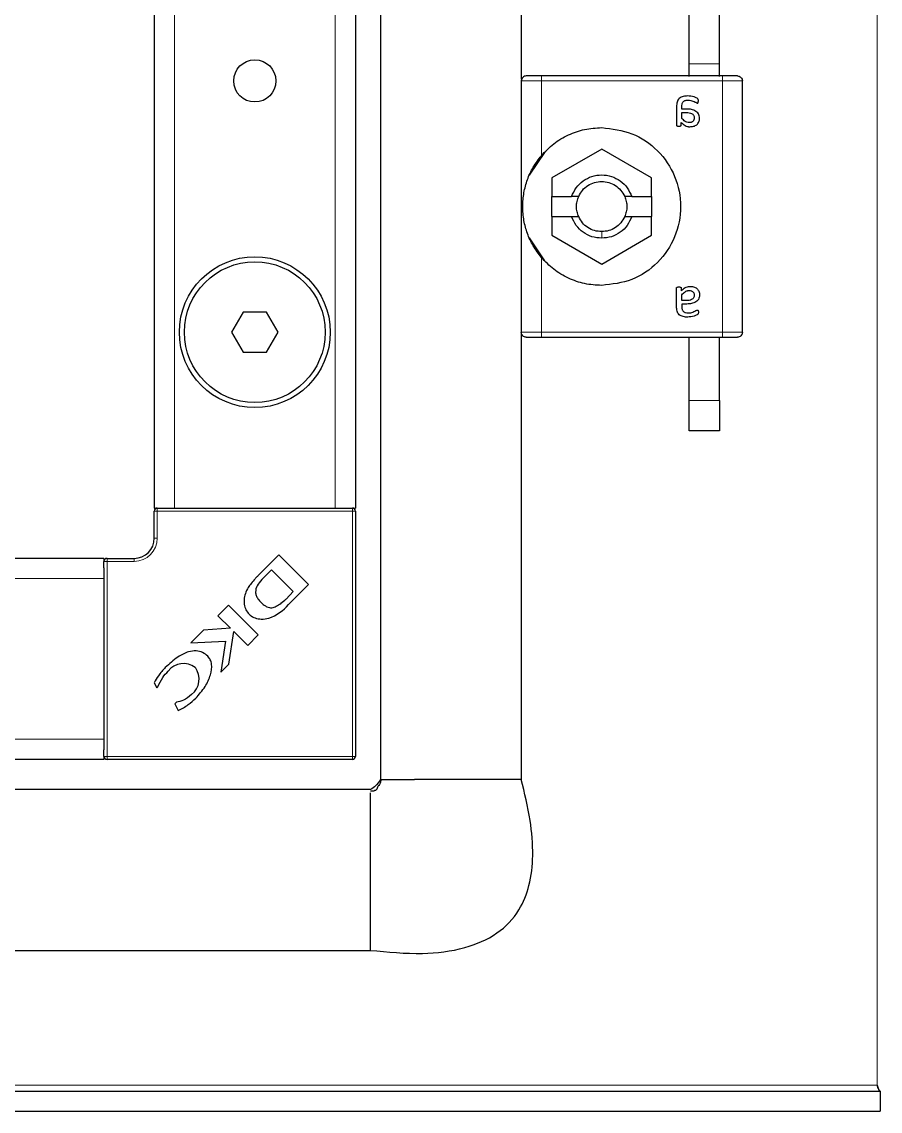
# Model space of a CAD drawing. Header units: millimetres. Extents: x -847 to 1903, y -1228 to 1043.
# Drawn here: x 1684 to 1769.4, y -1090.4 to -982 of the extents above; entities that cross this region are included whole.
import ezdxf

# ---------------------------------------------------------------- set-up
doc = ezdxf.new("R2010")
doc.units = ezdxf.units.MM

msp = doc.modelspace()

# ---------------------------------------------------------------- linework, layer by layer
at = {"color": 8, "linetype": 'Continuous', "lineweight": 18}
for p, q in [((1769.11, 862), (1769.11, -1087.8)), ((1699.21, 804.6), (1699.21, -1030.4)), ((1715.21, 804.6), (1715.21, -1030.4)), ((1753.41, -986.2), (1750.41, -986.2)), ((1735.71, -995.34), (1735.71, -987.9)), ((1735.71, -987.9), (1753.71, -987.9)), ((1753.71, -987.9), (1753.71, -1012.9)), ((1741.71, -1002.9), (1741.71, -1003.55)), ((1735.71, -1012.9), (1735.71, -1005.46)), ((1753.71, -1012.9), (1735.71, -1012.9)), ((1750.41, -1019.7), (1753.41, -1019.7)), ((1697.21, -1030.7), (1697.51, -1030.7)), ((1697.51, -1030.7), (1697.51, -1030.4)), ((1697.51, -1030.7), (1697.51, -1033.4)), ((1716.91, -1030.7), (1697.51, -1030.7)), ((1716.91, -1030.7), (1716.91, -1030.4)), ((1716.91, -1055.1), (1716.91, -1030.7)), ((1716.91, -1030.7), (1717.21, -1030.7)), ((1697.21, -1033.4), (1697.51, -1033.4)), ((1692.21, -1035.7), (1692.51, -1035.7)), ((1692.51, -1035.7), (1692.51, -1035.4)), ((1695.21, -1035.7), (1692.51, -1035.7)), ((1692.51, -1035.7), (1692.51, -1055.1)), ((1695.21, -1035.4), (1695.21, -1035.7)), ((1692.21, -1037.4), (1662.21, -1037.4)), ((1692.21, -1053.4), (1662.21, -1053.4)), ((1692.21, -1055.1), (1692.51, -1055.1)), ((1692.51, -1055.1), (1716.91, -1055.1)), ((1692.51, -1055.4), (1692.51, -1055.1)), ((1716.91, -1055.1), (1716.91, -1055.4)), ((1716.91, -1055.1), (1717.21, -1055.1)), ((1769.11, -1087.8), (1673.68, -1087.8))]:
    msp.add_line(p, q, dxfattribs=at)
at = {"color": 7, "linetype": 'Continuous', "lineweight": 25}
for p, q in [((1719.71, 831.6), (1719.71, -1057.4)), ((1697.21, 804.6), (1697.21, -1030.4)), ((1717.21, 804.6), (1717.21, -1030.4)), ((1733.71, -967.9), (1733.71, -987.73)), ((1750.41, -986.2), (1750.41, -978.9)), ((1753.41, -986.2), (1753.41, -978.9)), ((1750.41, -987.46), (1750.41, -986.2)), ((1753.41, -987.46), (1753.41, -986.2)), ((1733.71, -987.9), (1733.71, -1012.9)), ((1753.71, -987.4), (1735.71, -987.4)), ((1754.31, -987.4), (1754.06, -987.4)), ((1755.71, -1012.9), (1755.71, -987.9)), ((1749.15, -990.44), (1749.15, -992.31)), ((1749.68, -990.7), (1749.68, -990.48)), ((1750.06, -990.7), (1749.68, -990.7)), ((1749.68, -991.05), (1750.11, -991.05)), ((1749.68, -991.64), (1749.68, -991.05)), ((1749.61, -992.31), (1749.61, -992.03)), ((1741.71, -994.69), (1736.76, -997.54)), ((1746.66, -997.54), (1741.71, -994.69)), ((1734.54, -997.28), (1736.05, -995.02)), ((1736.76, -997.54), (1736.76, -999.4)), ((1746.66, -999.4), (1746.66, -997.54)), ((1736.76, -1001.4), (1736.76, -999.4)), ((1736.76, -999.4), (1738.72, -999.4)), ((1739.42, -999.4), (1738.72, -999.4)), ((1744.7, -999.4), (1744, -999.4)), ((1744.7, -999.4), (1746.66, -999.4)), ((1746.66, -999.4), (1746.66, -1001.4)), ((1736.76, -1001.4), (1736.76, -1003.26)), ((1736.76, -1001.4), (1738.72, -1001.4)), ((1738.72, -1001.4), (1739.42, -1001.4)), ((1744, -1001.4), (1744.7, -1001.4)), ((1744.7, -1001.4), (1746.66, -1001.4)), ((1746.66, -1003.26), (1746.66, -1001.4)), ((1736.05, -1005.79), (1734.54, -1003.53)), ((1736.76, -1003.26), (1741.71, -1006.12)), ((1741.71, -1006.12), (1746.66, -1003.26)), ((1749.15, -1010.36), (1749.15, -1008.49)), ((1749.61, -1008.5), (1749.61, -1008.77)), ((1749.68, -1009.76), (1749.68, -1009.17)), ((1750.11, -1009.76), (1749.68, -1009.76)), ((1750.06, -1010.11), (1749.68, -1010.11)), ((1749.68, -1010.11), (1749.68, -1010.33)), ((1706.05, -1010.9), (1704.9, -1012.9)), ((1708.36, -1010.9), (1706.05, -1010.9)), ((1709.52, -1012.9), (1708.36, -1010.9)), ((1704.9, -1012.9), (1706.05, -1014.9)), ((1708.36, -1014.9), (1709.52, -1012.9)), ((1733.71, -1013.08), (1733.71, -1057.4)), ((1735.71, -1013.4), (1753.71, -1013.4)), ((1750.41, -1019.7), (1750.41, -1013.4)), ((1753.41, -1019.7), (1753.41, -1013.4)), ((1754.06, -1013.4), (1754.31, -1013.4)), ((1706.05, -1014.9), (1708.36, -1014.9)), ((1750.41, -1022.7), (1750.41, -1019.7)), ((1753.41, -1019.7), (1753.41, -1022.7)), ((1753.41, -1022.7), (1750.41, -1022.7)), ((1697.21, -1030.4), (1697.51, -1030.4)), ((1697.21, -1033.4), (1697.21, -1030.7)), ((1697.51, -1030.4), (1698.15, -1030.4)), ((1698.15, -1030.4), (1699.21, -1030.4)), ((1699.21, -1030.4), (1715.21, -1030.4)), ((1715.21, -1030.4), (1716.26, -1030.4)), ((1716.26, -1030.4), (1716.91, -1030.4)), ((1716.91, -1030.4), (1717.21, -1030.4)), ((1717.21, -1030.7), (1717.21, -1055.1)), ((1709.6, -1035.05), (1707.71, -1036.94)), ((1712.56, -1038.01), (1709.6, -1035.05)), ((1692.21, -1035.4), (1662.21, -1035.4)), ((1692.21, -1035.4), (1692.21, -1035.7)), ((1692.21, -1036.35), (1692.21, -1035.7)), ((1692.51, -1035.4), (1695.21, -1035.4)), ((1692.21, -1036.35), (1692.21, -1037.4)), ((1707.71, -1036.94), (1707.69, -1036.96)), ((1708.86, -1036.53), (1708.2, -1037.21)), ((1711.04, -1038.71), (1708.86, -1036.53)), ((1692.21, -1037.4), (1692.21, -1053.4)), ((1710.57, -1040), (1712.56, -1038.01)), ((1710.32, -1039.45), (1711.04, -1038.71)), ((1704.6, -1040.05), (1703.54, -1041.11)), ((1707.56, -1043.01), (1704.6, -1040.05)), ((1703.54, -1041.11), (1704.78, -1042.35)), ((1702.12, -1042.53), (1700.84, -1043.82)), ((1704.78, -1042.35), (1702.12, -1042.53)), ((1700.84, -1043.82), (1704.31, -1043.64)), ((1704.31, -1043.64), (1703.84, -1046.73)), ((1704.63, -1045.94), (1705.12, -1042.67)), ((1705.12, -1042.67), (1706.51, -1044.06)), ((1706.51, -1044.06), (1707.56, -1043.01)), ((1703.84, -1046.73), (1704.63, -1045.94)), ((1697.21, -1047.78), (1697.46, -1048.29)), ((1697.46, -1048.29), (1697.57, -1048.18)), ((1699.41, -1049.72), (1699.27, -1049.86)), ((1699.27, -1049.86), (1699.6, -1050.55)), ((1692.21, -1053.4), (1692.21, -1054.46)), ((1692.21, -1055.1), (1692.21, -1054.46)), ((1692.21, -1055.4), (1662.21, -1055.4)), ((1692.21, -1055.1), (1692.21, -1055.4)), ((1716.91, -1055.4), (1692.51, -1055.4)), ((1723.14, -1057.4), (1723.08, -1057.4)), ((1730.28, -1057.4), (1723.14, -1057.4)), ((1730.43, -1057.4), (1730.28, -1057.4)), ((1732.73, -1057.4), (1730.43, -1057.4)), ((1733.71, -1057.4), (1732.73, -1057.4)), ((1718.71, -1058.4), (1662.21, -1058.4)), ((1718.71, -1074.4), (1718.71, -1058.73)), ((830.71, -1074.4), (1718.71, -1074.4)), ((1769.11, -1087.8), (1769.3, -1088.4)), ((780.01, -1088.4), (1769.41, -1088.4)), ((1769.41, -1088.4), (1769.41, -1090.4)), ((780.01, -1090.4), (1769.41, -1090.4))]:
    msp.add_line(p, q, dxfattribs=at)
for centre, radius in [((1707.21, -987.9), 2.1), ((1707.21, -1012.9), 7.5), ((1707.21, -1012.9), 7)]:
    msp.add_circle(centre, radius, dxfattribs=at)
for centre, radius, start, end in [((1697.51, -1030.7), 0.3, 90, 180), ((1716.91, -1030.7), 0.3, 0, 90), ((1695.21, -1033.4), 2, 270, 0), ((1692.51, -1035.7), 0.3, 90, 180), ((1706.91, -1036.79), 4.87, 290.3445, 318.7777), ((1706.13, -1034.98), 6.12, 306.9888, 313.0744), ((1700.13, -1047.81), 1.94, 53.3097, 142.3464), ((1699.7, -1047.41), 1.97, 308.454, 35.887), ((1692.51, -1055.1), 0.3, 180, 270), ((1716.91, -1055.1), 0.3, 270, 0)]:
    msp.add_arc(centre, radius, start, end, dxfattribs=at)
at = {"color": 8, "linetype": 'Continuous', "lineweight": 18}
msp.add_arc((1695.21, -1033.4), 2.3, 270, 0, dxfattribs=at)
at = {"color": 7, "linetype": 'Continuous', "lineweight": 25}
for points in [[(1734.21, -987.4), (1734.14, -987.41), (1734.01, -987.43), (1733.85, -987.54), (1733.73, -987.71), (1733.72, -987.84), (1733.71, -987.9)], [(1735.71, -987.4), (1735.51, -987.4), (1735.12, -987.4), (1734.62, -987.4), (1734.28, -987.4), (1734.23, -987.4), (1734.21, -987.4)], [(1755.21, -987.4), (1755.19, -987.4), (1755.14, -987.4), (1754.79, -987.4), (1754.3, -987.4), (1753.9, -987.4), (1753.71, -987.4)], [(1755.21, -987.4), (1755.27, -987.41), (1755.4, -987.43), (1755.57, -987.54), (1755.69, -987.71), (1755.7, -987.84), (1755.71, -987.9)], [(1735.71, -995.34), (1736.1, -994.93), (1736.89, -994.1), (1738.38, -993.23), (1740, -992.66), (1741.14, -992.59), (1741.71, -992.55)], [(1741.71, -992.55), (1742.74, -992.67), (1744.79, -992.91), (1747.4, -994.72), (1749.15, -997.32), (1749.76, -1000.4), (1749.15, -1003.49), (1747.4, -1006.08), (1744.79, -1007.9), (1742.74, -1008.13), (1741.71, -1008.25)], [(1738.72, -999.4), (1738.85, -999.1), (1739.12, -998.5), (1739.84, -997.81), (1740.72, -997.36), (1741.71, -997.2), (1742.69, -997.36), (1743.58, -997.81), (1744.3, -998.5), (1744.56, -999.1), (1744.7, -999.4)], [(1739.42, -999.4), (1739.53, -999.19), (1739.76, -998.76), (1740.32, -998.29), (1740.98, -997.96), (1741.47, -997.92), (1741.71, -997.9)], [(1741.71, -997.9), (1741.95, -997.92), (1742.43, -997.96), (1743.09, -998.29), (1743.65, -998.76), (1743.88, -999.19), (1744, -999.4)], [(1739.42, -1001.4), (1739.36, -1001.24), (1739.24, -1000.92), (1739.19, -1000.4), (1739.24, -999.89), (1739.36, -999.56), (1739.42, -999.4)], [(1744, -999.4), (1744.06, -999.56), (1744.18, -999.89), (1744.22, -1000.4), (1744.18, -1000.92), (1744.06, -1001.24), (1744, -1001.4)], [(1741.71, -1003.55), (1741.38, -1003.52), (1740.72, -1003.46), (1739.84, -1003), (1739.12, -1002.31), (1738.85, -1001.7), (1738.72, -1001.4)], [(1741.71, -1002.9), (1741.47, -1002.88), (1740.98, -1002.84), (1740.32, -1002.52), (1739.76, -1002.04), (1739.53, -1001.62), (1739.42, -1001.4)], [(1744.7, -1001.4), (1744.56, -1001.7), (1744.3, -1002.31), (1743.58, -1003), (1742.69, -1003.46), (1742.04, -1003.52), (1741.71, -1003.55)], [(1744, -1001.4), (1743.88, -1001.62), (1743.65, -1002.04), (1743.09, -1002.52), (1742.43, -1002.84), (1741.95, -1002.88), (1741.71, -1002.9)], [(1741.71, -1008.25), (1741.14, -1008.22), (1740, -1008.15), (1738.38, -1007.57), (1736.89, -1006.7), (1736.1, -1005.88), (1735.71, -1005.46)], [(1734.21, -1013.4), (1734.14, -1013.4), (1734.01, -1013.38), (1733.85, -1013.26), (1733.73, -1013.1), (1733.72, -1012.97), (1733.71, -1012.9)], [(1755.71, -1012.9), (1755.7, -1012.97), (1755.69, -1013.1), (1755.57, -1013.26), (1755.4, -1013.38), (1755.27, -1013.4), (1755.21, -1013.4)], [(1734.21, -1013.4), (1734.23, -1013.4), (1734.28, -1013.4), (1734.62, -1013.4), (1735.12, -1013.4), (1735.51, -1013.4), (1735.71, -1013.4)], [(1753.71, -1013.4), (1753.9, -1013.4), (1754.3, -1013.4), (1754.79, -1013.4), (1755.14, -1013.4), (1755.19, -1013.4), (1755.21, -1013.4)], [(1720.69, -1057.4), (1721.01, -1057.4), (1721.66, -1057.4), (1722.61, -1057.4), (1723.08, -1057.4)]]:
    msp.add_open_spline(points, degree=3, dxfattribs=at)
at = {"color": 8, "linetype": 'Continuous', "lineweight": 18}
for points in [[(1735.71, -987.9), (1735.45, -987.9), (1734.92, -987.9), (1734.26, -987.9), (1733.8, -987.9), (1733.74, -987.9), (1733.71, -987.9)], [(1735.71, -987.4), (1735.71, -987.41), (1735.71, -987.43), (1735.71, -987.54), (1735.71, -987.71), (1735.71, -987.84), (1735.71, -987.9)], [(1753.71, -987.9), (1753.71, -987.84), (1753.71, -987.71), (1753.71, -987.54), (1753.71, -987.43), (1753.71, -987.41), (1753.71, -987.4)], [(1755.71, -987.9), (1755.68, -987.9), (1755.62, -987.9), (1755.16, -987.9), (1754.49, -987.9), (1753.97, -987.9), (1753.71, -987.9)], [(1733.71, -1012.9), (1733.74, -1012.9), (1733.8, -1012.9), (1734.26, -1012.9), (1734.92, -1012.9), (1735.45, -1012.9), (1735.71, -1012.9)], [(1735.71, -1012.9), (1735.71, -1012.97), (1735.71, -1013.1), (1735.71, -1013.26), (1735.71, -1013.38), (1735.71, -1013.4), (1735.71, -1013.4)], [(1753.71, -1013.4), (1753.71, -1013.4), (1753.71, -1013.38), (1753.71, -1013.26), (1753.71, -1013.1), (1753.71, -1012.97), (1753.71, -1012.9)], [(1753.71, -1012.9), (1753.97, -1012.9), (1754.49, -1012.9), (1755.16, -1012.9), (1755.62, -1012.9), (1755.68, -1012.9), (1755.71, -1012.9)]]:
    msp.add_open_spline(points, degree=3, dxfattribs=at)
at = {"color": 7, "linetype": 'Continuous', "lineweight": 25}
for points, knots in [([(1750.26, -989.4), (1750.11, -989.41), (1749.89, -989.42), (1749.61, -989.51), (1749.42, -989.63), (1749.28, -989.8), (1749.17, -990.07), (1749.16, -990.3), (1749.15, -990.44)], [0, 0, 0, 0, 0.250089, 0.382495, 0.500259, 0.622163, 0.750133, 1, 1, 1, 1]), ([(1751.33, -989.9), (1751.33, -989.84), (1751.33, -989.76), (1751.26, -989.67), (1751.12, -989.58), (1750.8, -989.45), (1750.48, -989.42), (1750.26, -989.4)], [0, 0, 0, 0, 0.124693, 0.187182, 0.249773, 0.500039, 1, 1, 1, 1]), ([(1749.68, -990.48), (1749.68, -990.39), (1749.69, -990.25), (1749.75, -990.08), (1749.82, -989.97), (1749.93, -989.89), (1750.05, -989.84), (1750.18, -989.82), (1750.27, -989.82), (1750.32, -989.81)], [0, 0, 0, 0, 0.250023, 0.382539, 0.499802, 0.620838, 0.749652, 0.874777, 1, 1, 1, 1]), ([(1750.32, -989.81), (1750.48, -989.83), (1750.72, -989.86), (1750.97, -989.98), (1751.1, -990.05), (1751.17, -990.1), (1751.21, -990.11), (1751.22, -990.11)], [0, 0, 0, 0, 0.4987, 0.749508, 0.874949, 0.946783, 1, 1, 1, 1]), ([(1751.22, -990.11), (1751.24, -990.11), (1751.25, -990.11), (1751.27, -990.09), (1751.28, -990.08), (1751.3, -990.06), (1751.32, -990.02), (1751.32, -989.98), (1751.32, -989.93), (1751.33, -989.91), (1751.33, -989.9)], [0, 0, 0, 0, 0.128825, 0.180169, 0.243397, 0.36986, 0.499864, 0.749649, 0.843476, 1, 1, 1, 1]), ([(1750.4, -992.05), (1750.33, -992.04), (1750.19, -992.03), (1749.93, -991.9), (1749.78, -991.74), (1749.68, -991.64)], [0, 0, 0, 0, 0.249939, 0.499864, 1, 1, 1, 1]), ([(1751.44, -991.62), (1751.44, -991.54), (1751.43, -991.38), (1751.34, -991.17), (1751.18, -990.99), (1750.91, -990.82), (1750.53, -990.71), (1750.22, -990.7), (1750.06, -990.7)], [0, 0, 0, 0, 0.125049, 0.249886, 0.370856, 0.49982, 0.749609, 1, 1, 1, 1]), ([(1750.11, -991.05), (1750.21, -991.05), (1750.39, -991.06), (1750.61, -991.12), (1750.76, -991.21), (1750.85, -991.32), (1750.91, -991.44), (1750.91, -991.53), (1750.91, -991.58)], [0, 0, 0, 0, 0.279652, 0.500248, 0.629485, 0.750186, 0.875763, 1, 1, 1, 1]), ([(1750.91, -991.58), (1750.91, -991.65), (1750.9, -991.74), (1750.84, -991.86), (1750.77, -991.93), (1750.69, -991.99), (1750.6, -992.03), (1750.5, -992.05), (1750.43, -992.05), (1750.4, -992.05)], [0, 0, 0, 0, 0.249168, 0.373635, 0.49939, 0.619394, 0.749656, 0.87477, 1, 1, 1, 1]), ([(1750.48, -992.46), (1750.6, -992.45), (1750.79, -992.44), (1751.01, -992.36), (1751.17, -992.26), (1751.29, -992.13), (1751.42, -991.92), (1751.43, -991.74), (1751.44, -991.62)], [0, 0, 0, 0, 0.25007, 0.379181, 0.500499, 0.62417, 0.750842, 1, 1, 1, 1]), ([(1749.15, -992.31), (1749.15, -992.32), (1749.15, -992.34), (1749.17, -992.36), (1749.19, -992.38), (1749.27, -992.4), (1749.33, -992.4), (1749.38, -992.4)], [0, 0, 0, 0, 0.124881, 0.183376, 0.250934, 0.500336, 1, 1, 1, 1]), ([(1749.38, -992.4), (1749.42, -992.4), (1749.49, -992.4), (1749.57, -992.38), (1749.59, -992.36), (1749.61, -992.34), (1749.61, -992.32), (1749.61, -992.31)], [0, 0, 0, 0, 0.499718, 0.749437, 0.810587, 0.875078, 1, 1, 1, 1]), ([(1749.61, -992.03), (1749.73, -992.14), (1749.92, -992.32), (1750.19, -992.43), (1750.36, -992.46), (1750.44, -992.46), (1750.48, -992.46)], [0, 0, 0, 0, 0.499113, 0.749325, 0.874665, 1, 1, 1, 1]), ([(1735.71, -1005.46), (1735.42, -1005.09), (1734.85, -1004.33), (1734.29, -1003.08), (1733.94, -1001.81), (1733.82, -1000.4), (1733.94, -999), (1734.29, -997.72), (1734.85, -996.47), (1735.42, -995.72), (1735.71, -995.34)], [0, 0, 0, 0, 0.125762, 0.25037, 0.375307, 0.500139, 0.62481, 0.749763, 0.874888, 1, 1, 1, 1]), ([(1749.15, -1008.49), (1749.15, -1008.48), (1749.15, -1008.47), (1749.17, -1008.45), (1749.19, -1008.43), (1749.27, -1008.4), (1749.33, -1008.4), (1749.38, -1008.4)], [0, 0, 0, 0, 0.124884, 0.1863766, 0.2509142, 0.5003223, 1, 1, 1, 1]), ([(1749.38, -1008.4), (1749.42, -1008.4), (1749.48, -1008.4), (1749.55, -1008.42), (1749.58, -1008.43), (1749.59, -1008.45), (1749.61, -1008.47), (1749.61, -1008.48), (1749.61, -1008.5)], [0, 0, 0, 0, 0.499162, 0.644242, 0.749698, 0.813605, 0.875217, 1, 1, 1, 1]), ([(1749.61, -1008.77), (1749.73, -1008.66), (1749.92, -1008.49), (1750.23, -1008.36), (1750.4, -1008.35), (1750.48, -1008.34)], [0, 0, 0, 0, 0.499364, 0.749701, 1, 1, 1, 1]), ([(1749.68, -1009.17), (1749.78, -1009.06), (1749.93, -1008.91), (1750.15, -1008.79), (1750.29, -1008.76), (1750.36, -1008.76), (1750.4, -1008.76)], [0, 0, 0, 0, 0.4997651, 0.7495043, 0.8747708, 1, 1, 1, 1]), ([(1750.4, -1008.76), (1750.47, -1008.76), (1750.57, -1008.77), (1750.69, -1008.81), (1750.77, -1008.87), (1750.84, -1008.94), (1750.88, -1009.03), (1750.91, -1009.13), (1750.91, -1009.19), (1750.91, -1009.23)], [0, 0, 0, 0, 0.2496231, 0.3771401, 0.499734, 0.6227303, 0.7498125, 0.8748762, 1, 1, 1, 1]), ([(1750.48, -1008.34), (1750.6, -1008.35), (1750.79, -1008.36), (1751.01, -1008.45), (1751.17, -1008.54), (1751.29, -1008.67), (1751.42, -1008.88), (1751.43, -1009.07), (1751.44, -1009.19)], [0, 0, 0, 0, 0.25007, 0.379559, 0.500499, 0.624556, 0.750843, 1, 1, 1, 1]), ([(1751.44, -1009.19), (1751.44, -1009.23), (1751.44, -1009.31), (1751.41, -1009.46), (1751.34, -1009.64), (1751.18, -1009.82), (1750.91, -1009.99), (1750.53, -1010.09), (1750.22, -1010.1), (1750.06, -1010.11)], [0, 0, 0, 0, 0.0626366, 0.1252782, 0.2500723, 0.3748405, 0.4999941, 0.7496958, 1, 1, 1, 1]), ([(1750.91, -1009.23), (1750.91, -1009.27), (1750.91, -1009.36), (1750.85, -1009.49), (1750.76, -1009.59), (1750.61, -1009.68), (1750.39, -1009.75), (1750.21, -1009.75), (1750.11, -1009.76)], [0, 0, 0, 0, 0.124446, 0.249795, 0.37, 0.499734, 0.719932, 1, 1, 1, 1]), ([(1750.26, -1011.4), (1750.19, -1011.4), (1750.04, -1011.4), (1749.82, -1011.36), (1749.61, -1011.29), (1749.42, -1011.17), (1749.28, -1011), (1749.17, -1010.73), (1749.16, -1010.51), (1749.15, -1010.36)], [0, 0, 0, 0, 0.1252554, 0.2504368, 0.3830659, 0.5004929, 0.622629, 0.7502495, 1, 1, 1, 1]), ([(1749.68, -1010.33), (1749.68, -1010.37), (1749.68, -1010.46), (1749.7, -1010.6), (1749.75, -1010.72), (1749.82, -1010.83), (1749.93, -1010.91), (1750.09, -1010.98), (1750.23, -1010.99), (1750.32, -1010.99)], [0, 0, 0, 0, 0.125295, 0.250514, 0.383518, 0.50035, 0.621938, 0.750243, 1, 1, 1, 1]), ([(1751.33, -1010.91), (1751.33, -1010.93), (1751.32, -1010.99), (1751.31, -1011.07), (1751.26, -1011.13), (1751.12, -1011.22), (1750.8, -1011.35), (1750.48, -1011.38), (1750.26, -1011.4)], [0, 0, 0, 0, 0.0626863, 0.1251726, 0.1876279, 0.2501847, 0.5003136, 1, 1, 1, 1]), ([(1750.32, -1010.99), (1750.48, -1010.98), (1750.79, -1010.95), (1751.05, -1010.74), (1751.21, -1010.7), (1751.22, -1010.7)], [0, 0, 0, 0, 0.498852, 0.946609, 1, 1, 1, 1]), ([(1751.22, -1010.7), (1751.24, -1010.7), (1751.25, -1010.7), (1751.27, -1010.71), (1751.28, -1010.72), (1751.3, -1010.75), (1751.32, -1010.81), (1751.33, -1010.86), (1751.33, -1010.91)], [0, 0, 0, 0, 0.13107, 0.182437, 0.243796, 0.371388, 0.500442, 1, 1, 1, 1]), ([(1707.69, -1036.96), (1707.62, -1037.04), (1707.46, -1037.19), (1707.31, -1037.36), (1707.24, -1037.44)], [0, 0, 0, 0, 0.486421, 1, 1, 1, 1]), ([(1708.2, -1037.21), (1708.01, -1037.41), (1707.66, -1037.78), (1707.33, -1038.31), (1707.27, -1038.76), (1707.34, -1039.11), (1707.53, -1039.46), (1707.72, -1039.67), (1707.83, -1039.79)], [0, 0, 0, 0, 0.2746757, 0.5030419, 0.607381, 0.7165791, 0.8434117, 1, 1, 1, 1]), ([(1706.56, -1038.29), (1706.45, -1038.49), (1706.24, -1038.88), (1706.13, -1039.51), (1706.16, -1040.11), (1706.37, -1040.64), (1706.73, -1041.08), (1707.24, -1041.37), (1707.9, -1041.48), (1708.35, -1041.4), (1708.6, -1041.36)], [0, 0, 0, 0, 0.138091, 0.265455, 0.384013, 0.496103, 0.605759, 0.71979, 0.847662, 1, 1, 1, 1]), ([(1707.24, -1037.44), (1707.1, -1037.59), (1706.86, -1037.86), (1706.65, -1038.16), (1706.56, -1038.29)], [0, 0, 0, 0, 0.55183, 1, 1, 1, 1]), ([(1707.83, -1039.79), (1707.93, -1039.88), (1708.1, -1040.04), (1708.38, -1040.22), (1708.65, -1040.32), (1708.98, -1040.32), (1709.38, -1040.16), (1709.66, -1039.98), (1709.82, -1039.87)], [0, 0, 0, 0, 0.176808, 0.319231, 0.43938, 0.552395, 0.749205, 1, 1, 1, 1]), ([(1702.54, -1045.14), (1702.38, -1045.01), (1702.04, -1044.72), (1701.35, -1044.56), (1700.47, -1044.69), (1699.4, -1045.25), (1698.71, -1045.89), (1698.31, -1046.26)], [0, 0, 0, 0, 0.130532, 0.266031, 0.423997, 0.666819, 1, 1, 1, 1]), ([(1701.34, -1049.31), (1701.67, -1048.94), (1702.28, -1048.24), (1702.83, -1047.07), (1702.97, -1046.13), (1702.82, -1045.49), (1702.63, -1045.26), (1702.54, -1045.14)], [0, 0, 0, 0, 0.315674, 0.58952, 0.813199, 0.909026, 1, 1, 1, 1]), ([(1698.31, -1046.26), (1698.07, -1046.53), (1697.64, -1046.99), (1697.34, -1047.54), (1697.21, -1047.78)], [0, 0, 0, 0, 0.5776526, 1, 1, 1, 1]), ([(1697.57, -1048.18), (1697.71, -1047.86), (1697.98, -1047.29), (1698.4, -1046.83), (1698.6, -1046.62)], [0, 0, 0, 0, 0.547643, 1, 1, 1, 1]), ([(1700.92, -1048.95), (1700.66, -1049.17), (1700.22, -1049.54), (1699.65, -1049.67), (1699.41, -1049.72)], [0, 0, 0, 0, 0.5796082, 1, 1, 1, 1]), ([(1699.6, -1050.55), (1699.94, -1050.36), (1700.57, -1050.02), (1701.1, -1049.54), (1701.34, -1049.31)], [0, 0, 0, 0, 0.5368, 1, 1, 1, 1]), ([(1719.74, -1057.4), (1719.73, -1057.54), (1719.7, -1057.78), (1719.57, -1057.98), (1719.45, -1058.07), (1719.4, -1058.18), (1719.38, -1058.25), (1719.36, -1058.3), (1719.35, -1058.34), (1719.33, -1058.38), (1719.3, -1058.42), (1719.24, -1058.47), (1719.12, -1058.54), (1718.93, -1058.57), (1718.79, -1058.57), (1718.71, -1058.57)], [0, 0, 0, 0, 0.2334106, 0.4185463, 0.5493508, 0.5950261, 0.6313288, 0.6471113, 0.6619944, 0.6766392, 0.6917419, 0.7255627, 0.7667935, 0.8726273, 1, 1, 1, 1]), ([(1718.71, -1074.4), (1720.44, -1074.57), (1723.57, -1074.87), (1727.9, -1074.36), (1731.33, -1072.93), (1733.55, -1070.62), (1734.63, -1067.85), (1734.95, -1064.8), (1734.66, -1061.24), (1734.04, -1058.75), (1733.71, -1057.4)], [0, 0, 0, 0, 0.176713, 0.320911, 0.440308, 0.54837, 0.6374, 0.738878, 0.858543, 1, 1, 1, 1]), ([(1719.71, -1057.4), (1719.56, -1057.63), (1719.29, -1058.03), (1718.89, -1058.29), (1718.71, -1058.4)], [0, 0, 0, 0, 0.561561, 1, 1, 1, 1]), ([(1719.82, -1057.4), (1719.85, -1057.4), (1719.93, -1057.4), (1720.39, -1057.4), (1720.69, -1057.4)], [0, 0, 0, 0, 0.356727, 1, 1, 1, 1]), ([(1769.41, -1088.4), (1769.36, -1088.4), (1769.31, -1088.34), (1769.21, -1088.12), (1769.16, -1087.96), (1769.11, -1087.8)], [0, 0, 0, 0, 0.5, 0.5, 1, 1, 1, 1])]:
    msp.add_open_spline(points, degree=3, knots=knots, dxfattribs=at)

doc.saveas('drawing.dxf')
